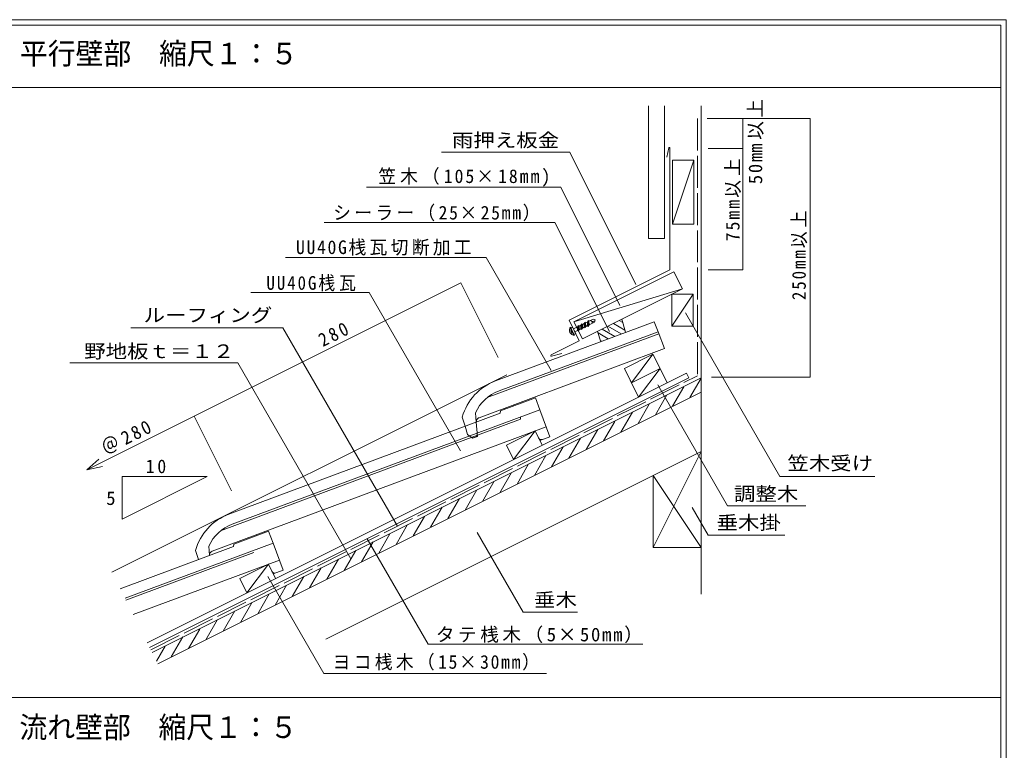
# Model space of a CAD drawing. Units: millimetres, scale not verified. Extents: x -990 to 1002, y -1561 to 1249.
# Drawn here: x 76 to 1002, y -897 to -211 of the extents above; entities that cross this region are included whole.
import ezdxf
from ezdxf.enums import TextEntityAlignment as Align

# ---------------------------------------------------------------- set-up
doc = ezdxf.new("R2010")
doc.units = ezdxf.units.MM
doc.header["$LTSCALE"] = 5
doc.linetypes.add('LONG_DASHED1', pattern=[7, 6, -1])
doc.layers.add('0-0_0', color=7, linetype='Continuous', lineweight=18)
doc.layers.add('0-A_ルーフィ', color=5, linetype='LONG_DASHED1', lineweight=9)
doc.styles.add('ＭＳ ゴシック', font='')
doc.styles.get('ＭＳ ゴシック').set_extended_font_data('MS Gothic')

msp = doc.modelspace()

# ---------------------------------------------------------------- linework, layer by layer
at = {"layer": '0-0_0'}
for p, q in [((1001.853, -211.484), (-988.147, -211.484)), ((1001.853, -211.484), (1001.853, -1561.483)), ((996.853, -216.484), (-983.147, -216.484)), ((996.853, -216.484), (996.853, -1556.483)), ((996.853, -275.202), (-983.147, -275.202)), ((715.295, -292.345), (715.295, -750.713)), ((754.654, -304.2), (754.654, -446.264)), ((722.102, -332.425), (754.654, -332.425)), ((471.637, -335.82), (591.956, -335.82)), ((591.956, -335.82), (654.107, -460.12)), ((401.096, -368.781), (583.501, -368.781)), ((583.501, -368.781), (639.007, -479.792)), ((361.512, -401.742), (578.136, -401.742)), ((578.136, -401.742), (629.421, -504.31)), ((324.973, -434.702), (513.469, -434.702)), ((513.469, -434.702), (574.685, -540.731)), ((722.102, -446.264), (754.654, -446.264)), ((489.83, -458.395), (239.391, -583.619)), ((524.89, -528.513), (489.83, -458.395)), ((292.493, -467.663), (403.681, -467.663)), ((403.681, -467.663), (489.457, -616.235)), ((700.629, -486.677), (789.386, -640.408)), ((592.539, -501.212), (594.677, -500.152)), ((596.543, -507.655), (592.77, -500.037)), ((594.677, -500.152), (597.596, -506.045)), ((599.979, -498.467), (599.309, -499.867)), ((599.979, -498.467), (600.134, -503.914)), ((600.718, -499.17), (602.398, -498.338)), ((603.067, -496.937), (602.398, -498.337)), ((603.067, -496.937), (603.223, -502.385)), ((603.807, -497.64), (605.486, -496.808)), ((603.901, -500.941), (605.581, -500.109)), ((606.155, -495.408), (605.486, -496.808)), ((606.155, -495.408), (606.312, -500.856)), ((606.312, -500.856), (606.99, -499.412)), ((606.896, -496.111), (608.575, -495.279)), ((606.99, -499.412), (608.67, -498.58)), ((609.244, -493.878), (608.575, -495.279)), ((609.244, -493.878), (609.4, -499.326)), ((609.4, -499.326), (610.078, -497.882)), ((609.984, -494.581), (613.823, -492.68)), ((610.078, -497.882), (615.154, -495.368)), ((613.823, -492.68), (615.906, -493.322)), ((615.154, -495.368), (615.906, -493.322)), ((627.754, -499.254), (640.246, -506.466)), ((633.113, -496.575), (643.859, -502.778)), ((638.473, -493.895), (641.786, -495.809)), ((640.861, -492.7), (644.476, -504.858)), ((179.831, -500.624), (322.526, -500.624)), ((322.526, -500.624), (430.122, -686.99)), ((591.815, -504.181), (593.042, -503.573)), ((594.003, -504.169), (592.539, -501.212)), ((592.667, -505.902), (593.895, -505.294)), ((593.042, -503.573), (593.895, -505.294)), ((594.003, -504.169), (595.457, -507.105)), ((597.596, -506.045), (595.457, -507.105)), ((600.134, -503.914), (600.812, -502.47)), ((600.812, -502.47), (602.493, -501.638)), ((603.223, -502.385), (603.901, -500.941)), ((618.156, -504.053), (621.044, -513.766)), ((618.589, -505.51), (628.186, -511.051)), ((622.396, -501.934), (634.216, -508.759)), ((620.662, -512.48), (622.157, -513.343)), ((122.485, -533.585), (280.346, -533.585)), ((280.346, -533.585), (386.556, -717.548)), ((199.76, -805.374), (715.295, -547.606)), ((740.097, -667.832), (674.563, -554.325)), ((704.853, -566.244), (715.332, -548.093)), ((725.161, -547.134), (817.742, -547.134)), ((715.295, -561.023), (205.127, -816.108)), ((672.387, -582.477), (683.276, -563.616)), ((688.619, -574.361), (699.099, -556.21)), ((656.153, -590.594), (666.632, -572.443)), ((639.92, -598.71), (650.809, -579.849)), ((623.686, -606.827), (634.166, -588.676)), ((607.454, -614.944), (618.343, -596.083)), ((591.22, -623.06), (602.11, -604.199)), ((362.829, -793.157), (715.295, -616.924)), ((558.754, -639.293), (569.644, -620.432)), ((574.987, -631.177), (585.877, -612.316)), ((670.296, -706.925), (715.295, -616.924)), ((542.521, -647.41), (553.41, -628.549)), ((138.581, -634.026), (153.277, -631.018)), ((526.287, -655.527), (537.177, -636.665)), ((171.658, -680.387), (171.658, -640.387)), ((510.055, -663.643), (520.944, -644.782)), ((670.296, -639.424), (715.295, -706.925)), ((670.296, -706.925), (670.296, -639.424)), ((789.386, -640.408), (878.346, -640.408)), ((493.821, -671.76), (504.711, -652.899)), ((477.588, -679.876), (488.478, -661.015)), ((461.355, -687.993), (472.245, -669.132)), ((721.899, -695.256), (706.886, -669.253)), ((740.097, -667.832), (813.622, -667.832)), ((428.888, -704.226), (439.778, -685.365)), ((445.121, -696.109), (455.6, -677.958)), ((412.655, -712.343), (423.134, -694.192)), ((505.019, -692.817), (548.304, -767.788)), ((396.422, -720.459), (407.311, -701.598)), ((401.705, -698.754), (458.907, -797.831)), ((721.899, -695.256), (793.905, -695.256)), ((380.188, -728.576), (391.078, -709.715)), ((670.296, -706.925), (715.295, -706.925)), ((363.955, -736.692), (374.845, -717.831)), ((347.722, -744.809), (358.612, -725.948)), ((308.499, -734.154), (361.095, -825.254)), ((331.489, -752.925), (342.378, -734.064)), ((299.023, -769.159), (309.912, -750.298)), ((315.256, -761.042), (326.146, -742.181)), ((282.789, -777.275), (293.679, -758.414)), ((266.557, -785.392), (277.446, -766.531)), ((548.304, -767.788), (599.412, -767.788)), ((250.323, -793.508), (261.213, -774.647)), ((234.089, -801.625), (244.569, -783.474)), ((217.856, -809.741), (228.746, -790.88)), ((203.97, -813.793), (212.102, -799.707)), ((458.907, -797.831), (660.599, -797.831)), ((361.095, -825.254), (570.157, -825.254)), ((996.853, -847.803), (-983.147, -847.803))]:
    msp.add_line(p, q, dxfattribs=at)
at = {"layer": '0-0_0', "color": 1}
for p, q in [((665.891, -292.345), (665.891, -416.903)), ((680.891, -292.345), (680.891, -416.903)), ((708.48, -343.391), (688.48, -403.391)), ((708.48, -403.391), (708.48, -373.391)), ((680.891, -416.903), (665.891, -416.903)), ((670.093, -525.403), (649.978, -552.26)), ((675.538, -536.296), (670.092, -525.404)), ((683.519, -552.26), (675.537, -536.296)), ((195.266, -796.387), (701.677, -543.182)), ((649.978, -552.26), (645.253, -542.81)), ((649.977, -552.261), (676.81, -538.845)), ((676.81, -538.845), (656.687, -565.677)), ((703.912, -547.654), (701.677, -543.182)), ((197.503, -800.859), (703.912, -547.654)), ((656.687, -565.676), (648.705, -549.712)), ((559.464, -597.473), (532.558, -610.927)), ((559.464, -597.473), (539.283, -624.377)), ((559.464, -597.473), (566.189, -610.927)), ((532.558, -610.927), (539.283, -624.377)), ((309.022, -722.689), (282.116, -736.143)), ((309.022, -722.689), (288.842, -749.593)), ((309.022, -722.689), (315.747, -736.143)), ((282.116, -736.143), (288.842, -749.593))]:
    msp.add_line(p, q, dxfattribs=at)
at = {"layer": '0-0_0', "color": 5}
for p, q in [((684.94, -331.827), (683.051, -340.583)), ((686, -446.202), (686, -331.827)), ((686, -446.202), (591.326, -493.538)), ((591.326, -493.538), (600.947, -512.782)), ((600.947, -512.782), (574.562, -526.216)), ((574.959, -527.477), (584.703, -524.679))]:
    msp.add_line(p, q, dxfattribs=at)
at = {"layer": '0-0_0', "color": 6}
for p, q in [((689.829, -448.092), (595.915, -495.05)), ((689.829, -448.092), (697.878, -464.192)), ((595.915, -495.05), (697.878, -464.192)), ((603.964, -511.15), (697.878, -464.192)), ((707.879, -469.192), (687.878, -499.192)), ((595.915, -495.05), (603.964, -511.15))]:
    msp.add_line(p, q, dxfattribs=at)
at = {"layer": '0-0_0', "color": 4}
for p, q in [((671.376, -495.003), (522.212, -550.517)), ((671.376, -495.003), (674.93, -504.351)), ((525.598, -559.927), (674.93, -504.351)), ((559.731, -566.43), (563.916, -577.676)), ((526.689, -580.861), (271.771, -675.733)), ((275.157, -685.143), (563.916, -577.676)), ((503.47, -580.433), (504.211, -589.226)), ((493.755, -593.118), (491.112, -584.499)), ((309.289, -691.646), (313.475, -702.893)), ((174.399, -754.652), (313.475, -702.893)), ((276.248, -706.077), (169.901, -745.656)), ((243.318, -718.35), (240.67, -709.715)), ((253.028, -705.649), (253.77, -714.446))]:
    msp.add_line(p, q, dxfattribs=at)
at = {"layer": '0-0_0', "color": 3}
for p, q in [((675.641, -506.22), (514.512, -566.187)), ((674.93, -504.351), (680.971, -520.241)), ((506.796, -585.064), (680.971, -520.241)), ((545.87, -586.527), (264.07, -691.403)), ((504.211, -589.226), (505.346, -602.675)), ((545.87, -586.527), (545.675, -584.465)), ((256.354, -710.28), (569.846, -593.609)), ((496.104, -600.78), (493.755, -593.118)), ((496.104, -600.78), (500.66, -604.419)), ((563.962, -606.469), (559.464, -597.473)), ((505.346, -602.675), (500.66, -604.419)), ((295.428, -711.743), (175.299, -756.451)), ((182.046, -769.945), (319.404, -718.825)), ((313.52, -731.685), (309.022, -722.689))]:
    msp.add_line(p, q, dxfattribs=at)
at = {"layer": '0-0_0', "color": 8}
msp.add_line((162.175, -730.204), (533.027, -544.785), dxfattribs=at)
at = {"layer": '0-0_0'}
for points in [[(720.981, -304.2), (817.742, -304.2), (817.742, -547.134)], [(595.37, -501.818), (599.309, -499.867), (599.404, -503.168)], [(599.979, -498.467), (600.718, -499.17), (600.812, -502.47)], [(602.398, -498.338), (602.493, -501.638), (603.223, -502.385)], [(603.067, -496.937), (603.807, -497.64), (603.901, -500.941)], [(605.486, -496.808), (605.581, -500.109), (606.312, -500.856)], [(606.155, -495.408), (606.896, -496.111), (606.99, -499.412)], [(608.575, -495.279), (608.67, -498.58), (609.4, -499.326)], [(609.244, -493.878), (609.984, -494.581), (610.078, -497.882)], [(596.702, -504.506), (599.404, -503.168), (600.134, -503.914)], [(274.451, -653.736), (239.391, -583.619), (138.581, -634.026), (149.805, -624.073)], [(171.658, -680.387), (251.658, -640.387), (171.658, -640.387)]]:
    msp.add_lwpolyline(points, dxfattribs=at)
at = {"layer": '0-0_0', "color": 1}
for points in [[(708.48, -373.391), (708.48, -343.391), (688.48, -343.391), (688.48, -373.391)], [(688.48, -373.391), (688.48, -403.391), (708.48, -403.391)], [(648.705, -549.712), (643.258, -538.82), (670.092, -525.404)]]:
    msp.add_lwpolyline(points, dxfattribs=at)
at = {"layer": '0-0_0', "color": 6}
msp.add_lwpolyline([(707.879, -499.192), (707.879, -469.192), (687.878, -469.192), (687.878, -499.192)], close=True, dxfattribs=at)
at = {"layer": '0-0_0', "color": 4}
for points in [[(559.731, -566.43), (526.929, -578.638), (526.689, -580.861)], [(309.289, -691.646), (276.487, -703.854), (276.248, -706.077)]]:
    msp.add_lwpolyline(points, dxfattribs=at)
at = {"layer": '0-0_0', "color": 3}
for points in [[(563.916, -577.676), (573.334, -602.981), (563.962, -606.469)], [(313.475, -702.893), (322.892, -728.197), (313.52, -731.685)]]:
    msp.add_lwpolyline(points, dxfattribs=at)
at = {"layer": '0-0_0', "color": 5}
for centre, radius, start, end in [((685.47, -331.886), 0.534, 6.35046, 173.651), ((575.084, -526.745), 0.743, 134.62932, 260.3524)]:
    msp.add_arc(centre, radius, start, end, dxfattribs=at)
at = {"layer": '0-0_0'}
for centre, radius, start, end in [((596.298, -503.032), 4.628, 139.66202, 273.02963), ((613.621, -490.965), 3.668, 233.4782, 303.12471), ((614.334, -496.046), 1.435, 111.05249, 194.41458)]:
    msp.add_arc(centre, radius, start, end, dxfattribs=at)
at = {"layer": '0-0_0', "color": 4}
for centre, radius, end in [((539.835, -597.868), 50.524, 164.65617), ((539.401, -597.014), 39.572, 155.22827), ((289.393, -723.084), 50.524, 164.65617), ((288.959, -722.23), 39.572, 155.22827)]:
    msp.add_arc(centre, radius, 110.41357, end, dxfattribs=at)
at = {"layer": '0-0_0', "color": 3}
for centre, radius, start, end in [((508.191, -588.812), 4, 110.41357, 184.82076), ((502.165, -600.658), 3, 290.41357, 4.82076), ((501.205, -601.015), 3, 231.37732, 290.41357), ((565.44, -602.717), 3, 206.56421, 290.41357), ((257.749, -714.029), 4, 110.41357, 184.82076), ((314.999, -727.934), 3, 206.56421, 290.41357)]:
    msp.add_arc(centre, radius, start, end, dxfattribs=at)
at = {"layer": '0-A_ルーフィ'}
for p in [(711.813, -304.201), (198.581, -803.016)]:
    msp.add_line(p, (711.813, -545.834), dxfattribs=at)

# ---------------------------------------------------------------- texts
at = {"layer": '0-0_0', "color": 3, "style": 'ＭＳ ゴシック', "width": 0.95}
for s, p in [('平行壁部  縮尺１：５', (75.789, -259.363)), ('流れ壁部  縮尺１：５', (75.266, -891.834))]:
    msp.add_text(s, height=20.16, dxfattribs=at).set_placement(p, align=Align.BOTTOM_LEFT)
at = {"layer": '0-0_0', "color": 4, "style": 'ＭＳ ゴシック', "width": 1.15}
for s, p in [('雨押え板金', (481.364, -334.813)), ('ルーフィング', (191.893, -499.065)), ('野地板ｔ＝１２', (136.107, -532.963)), ('笠木受け', (796.333, -638.132)), ('調整木', (746.182, -666.851)), ('垂木掛', (729.894, -693.855)), ('垂木', (558.44, -766.295))]:
    msp.add_text(s, height=12.83, dxfattribs=at).set_placement(p, align=Align.BOTTOM_LEFT)
at = {"layer": '0-0_0', "color": 4, "style": 'ＭＳ ゴシック'}
msp.add_text('5', height=12.83, dxfattribs=at).set_placement((156.775, -670.877), align=Align.BOTTOM_LEFT)
at = {"layer": '0-0_0', "color": 4, "char_height": 12.83, "attachment_point": 7, "style": 'ＭＳ ゴシック'}
for s, insert, rotation in [('\\T1.23;\\W0.95;75mm以上', (752.848, -419.494), 90), ('\\T1.24;\\W0.9;250mm以上', (815.037, -474.636), 90), ('\\T1.32;\\W0.9;280', (360.244, -519.064), 26.566), ('\\T1.24;\\W0.95;＠280', (156.811, -621.354), 26.566)]:
    msp.add_mtext(s, dxfattribs=dict(at, insert=insert, rotation=rotation))
for s, insert in [('\\T1.23;\\W0.95;笠木（105×18mm)', (412.308, -368.194)), ('\\T1.19;\\W0.95;シーラー（25×25mm）', (369.92, -400.691)), ('\\T1.19;\\W0.95;UU40G桟瓦切断加工', (334.951, -433.011)), ('\\T1.24;\\W0.9;UU40G桟瓦', (307.222, -466.391)), ('\\T1.31;\\W0.95;10', (193.906, -637.366)), ('\\T1.19;タテ桟木（5×50mm）', (466.283, -796.728)), ('\\T1.19;\\W0.95;ヨコ桟木（15×30mm）', (369.411, -822.446))]:
    msp.add_mtext(s, dxfattribs=dict(at, insert=insert))
at = {"layer": '0-A_ルーフィ', "color": 4, "insert": (774.137, -365.874), "char_height": 12.83, "attachment_point": 7, "rotation": 90, "style": 'ＭＳ ゴシック'}
msp.add_mtext('\\T1.19;50㎜以上', dxfattribs=at)

doc.saveas('drawing.dxf')
